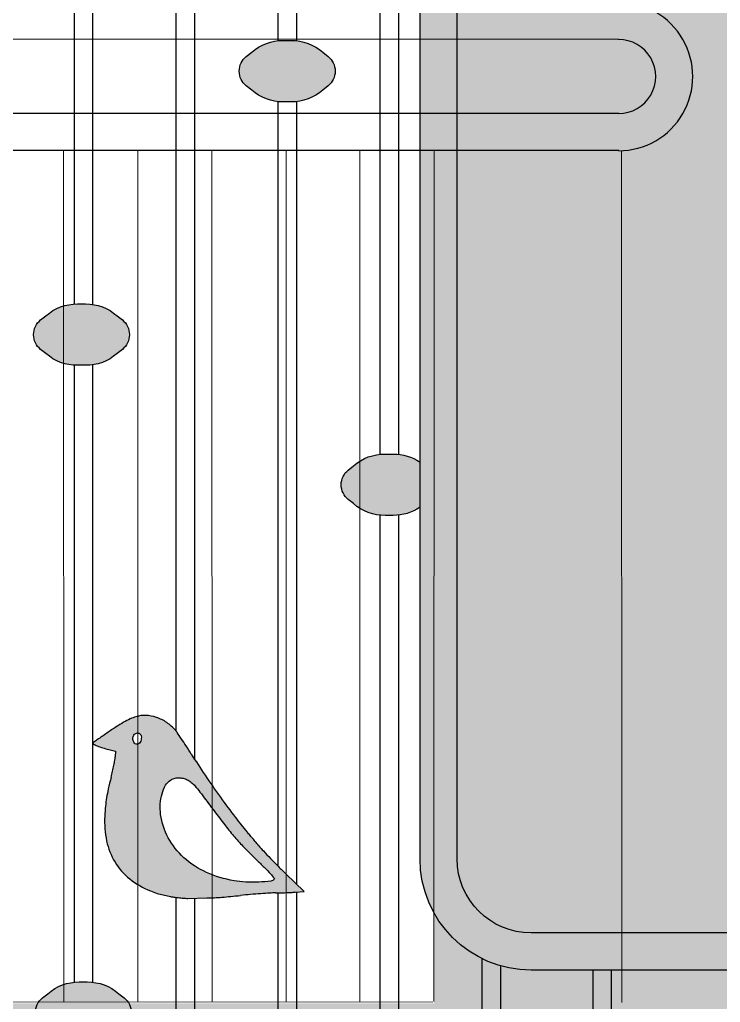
# Model space of a CAD drawing. Header units: millimetres. Extents: x 35877 to 3066687, y -650199 to -40525.
# Drawn here: x 147596.94 to 147615.84, y -179787.56 to -179761.06 of the extents above; entities that cross this region are included whole.
import ezdxf

# ---------------------------------------------------------------- set-up
doc = ezdxf.new("R2010")
doc.units = ezdxf.units.MM
doc.header["$MEASUREMENT"] = 0
for name, color, linetype, lineweight in [('A8_FURNITURE', 32, 'Continuous', 30), ('dim05', 1, 'Continuous', 13), ('Elevation 4.5', 206, 'Continuous', 5), ('FURNITURE', 32, 'Continuous', 9), ('NAME PLATE', 7, 'Continuous', 25)]:
    doc.layers.add(name, color=color, linetype=linetype, lineweight=lineweight)

msp = doc.modelspace()

# ---------------------------------------------------------------- hatches: boundary and pattern name
at = {"layer": 'dim05', "lineweight": 0, "true_color": 0xa47149, "transparency": 33554630}
h = msp.add_hatch(color=35, dxfattribs=at)
h.dxf.hatch_style = 1
h.paths.add_polyline_path([(147618.895087159, -179709.6314368185), (147572.9029963468, -179709.6314368185), (147572.9106457575, -179801.5907615923), (147618.9027365698, -179801.5907615923), (147618.9014972719, -179786.6922291036), (147612.9027365698, -179786.6922291036), (147612.9027365698, -179789.5907615923, -0.4142135623730951), (147609.9027365698, -179792.5907615923), (147581.9051832111, -179792.5907615923, -0.4142135623730951), (147578.9051832111, -179789.5907615923), (147578.9051832111, -179720.5966616372, -0.4142135623730951), (147581.9051832111, -179717.5966616372), (147609.9027365698, -179717.5966616372, -0.4142135623730951), (147612.9027365698, -179720.5966616372), (147612.9027365698, -179747.4923639864), (147618.8982365273, -179747.4923639864)])
h = msp.add_hatch(color=35, dxfattribs=at)
h.dxf.hatch_style = 1
h.paths.add_polyline_path([(147618.8982365273, -179747.4923639864), (147610.7360699031, -179747.4923639864, 0.4142135623730951), (147607.7360699031, -179750.4923639864), (147607.7360699031, -179783.6922291036, 0.4142135623730951), (147610.7360699031, -179786.6922291036), (147618.9014972719, -179786.6922291036), (147618.9014140893, -179785.6922291036), (147610.7360699031, -179785.6922291036, -0.4142135623730951), (147608.7360699031, -179783.6922291036), (147608.7360699031, -179750.4923639864, -0.4142135623730951), (147610.7360699031, -179748.4923639864), (147618.8983197099, -179748.4923639864)])
h = msp.add_hatch(color=35, dxfattribs=at)
h.dxf.hatch_style = 1
h.paths.add_polyline_path([(147618.8983197099, -179748.4923639864), (147610.7360699031, -179748.4923639864, 0.414213562373095), (147608.7360699031, -179750.4923639864), (147608.7360699031, -179783.6922291036, 0.4142135623730951), (147610.7360699031, -179785.6922291036), (147618.9014140893, -179785.6922291036)])
at = {"layer": 'Elevation 4.5', "lineweight": 0, "true_color": 0x000000, "transparency": 33554628}
h = msp.add_hatch(color=18, dxfattribs=at)
h.dxf.hatch_style = 1
h.paths.add_polyline_path([(147605.4464278751, -179762.4562580732, 0.2335693837455621), (147605.2563944854, -179762.056118107), (147605.1117248174, -179761.9418187247, 0.1866468864992518), (147604.2616520418, -179761.6253222348), (147604.0453188168, -179761.6253222348, 0.1866468864992447), (147603.1952460413, -179761.9418187247), (147603.0505763732, -179762.0561181071, 0.2294381312187929), (147602.8605429835, -179762.4484453945, 0.2335693837448415), (147603.0505763732, -179762.8485853606), (147603.1952460413, -179762.9628847429, 0.1866468864992493), (147604.0453188168, -179763.2793812329), (147604.2616520418, -179763.2793812329, 0.1866468864992456), (147605.1117248174, -179762.9628847429), (147605.2563944854, -179762.8485853607, 0.2294381312761698)])
h = msp.add_hatch(color=18, dxfattribs=at)
h.dxf.hatch_style = 1
h.paths.add_polyline_path([(147599.8982067251, -179769.5675061965, 0.2335693837455621), (147599.7081733354, -179769.1673662303), (147599.5635036674, -179769.053066848, 0.1866468864992518), (147598.7134308918, -179768.7365703581), (147598.4970976668, -179768.7365703581, 0.1866468864992447), (147597.6470248913, -179769.053066848), (147597.5023552232, -179769.1673662304, 0.2294381312187929), (147597.3123218335, -179769.5596935178, 0.2335693837448415), (147597.5023552232, -179769.9598334839), (147597.6470248913, -179770.0741328662, 0.1866468864992493), (147598.4970976668, -179770.3906293562), (147598.7134308918, -179770.3906293562, 0.1866468864992456), (147599.5635036674, -179770.0741328662), (147599.7081733354, -179769.959833484, 0.2294381312761698)])
h = msp.add_hatch(color=18, dxfattribs=at)
h.dxf.hatch_style = 1
h.paths.add_polyline_path([(147607.7360699031, -179772.9957666038, 0.1540341310282323), (147607.011616786, -179772.777183949), (147606.795283561, -179772.777183949, 0.1866468864992425), (147605.9452107854, -179773.093680439), (147605.8005411174, -179773.2079798213, 0.2294381312187928), (147605.6105077277, -179773.6003071087, 0.2335693837448415), (147605.8005411174, -179774.0004470749), (147605.9452107854, -179774.1147464572, 0.1866468864992494), (147606.795283561, -179774.4312429471), (147607.011616786, -179774.4312429471, 0.154034131035368), (147607.7360699031, -179774.2126602924)])
h = msp.add_hatch(color=18, dxfattribs=at)
h.dxf.hatch_style = 1
edge = h.paths.add_edge_path()
edge.add_arc((147582.3390888247, -179792.9566338483), 22.71277757108558, 32.16172456926157, 32.81148210288643)
edge.add_arc((147587.6192000131, -179789.5523365929), 16.43035654375045, 32.81148210665176, 33.63723764329593)
edge.add_arc((147586.6404979682, -179790.2035329196), 17.60590507442646, 33.63732160428831, 34.28730340976625)
edge.add_arc((147600.6293744334, -179780.6655100873), 0.674793347500813, 34.28730343310656, 41.16894355051372)
edge.add_arc((147600.2326578019, -179781.0124295898), 1.201801152872894, 41.16894354354579, 55.9920307366927)
edge.add_arc((147600.2542374927, -179780.9804459791), 1.163218327600577, 55.99203073469801, 71.17988011244289)
edge.add_arc((147600.2914737827, -179780.8711968961), 1.047797777297143, 71.1799864031716, 87.21540258183099)
edge.add_arc((147600.3053442802, -179780.5860227608), 0.7622865198643559, 87.21540257365744, 107.569980809068)
edge.add_arc((147600.4645509278, -179781.0888195609), 1.289687106465092, 107.5699808175182, 114.984230487483)
edge.add_arc((147601.0281212108, -179782.2982689023), 2.62399560651567, 114.984230472451, 119.3422138767468)
edge.add_arc((147601.6356721473, -179783.3790453467), 3.863832637452334, 119.3422138913767, 122.918402823684)
edge.add_arc((147604.2178772661, -179787.3677170553), 8.615388727239672, 122.9184028174024, 124.8820485785528)
edge.add_arc((147631.6966197136, -179826.7838826749), 56.66448235709579, 124.8820485660495, 125.0486099598604)
edge.add_arc((147618.2167045407, -179807.5672887782), 33.19140002734221, 125.0486100054601, 125.297528854635)
edge.add_arc((147638.8343266548, -179836.6892639928), 68.87298886579251, 125.2975288079876, 125.400118313947)
edge.add_arc((147599.0847037166, -179780.7563554533), 0.2543122433924807, 125.400118316436, 130.7660377782542)
edge.add_arc((147598.9298607776, -179780.5767530635), 0.01717651394238802, 130.7660378935498, 241.7913550572283)
edge.add_arc((147599.6082638818, -179779.3119948762), 1.452392192579913, 241.7913550735764, 246.6074439563219)
edge.add_arc((147599.6793870913, -179779.1475802334), 1.631530925651959, 246.6074439603124, 252.0734011422824)
edge.add_arc((147599.8440530659, -179778.6385726084), 2.166510967779784, 252.0734011402797, 256.4923487535344)
edge.add_line((147599.3380098084, -179780.7451551477), (147599.5223147656, -179780.7894288845))
edge.add_line((147599.5223147656, -179780.7894288845), (147599.5132655703, -179780.9444152757))
edge.add_arc((147598.7614573777, -179780.900519427), 0.7530885764697608, 350.1867725936558, 356.65846321495945, ccw=False)
edge.add_arc((147594.0695493857, -179780.0889706502), 5.514665208493895, 348.6954306194755, 350.18677260226514, ccw=False)
edge.add_arc((147593.4188643675, -179779.958903915), 6.178222552240888, 347.16117339176003, 348.6954936126226, ccw=False)
edge.add_arc((147593.1676782841, -179779.9016615389), 6.435848517784304, 345.672186875351, 347.1612144690426, ccw=False)
edge.add_arc((147611.0832620966, -179784.4775495615), 12.0548760364553, 165.6721868666316, 167.2040636775351)
edge.add_arc((147603.2204925153, -179782.6917585797), 3.991862026780903, 167.204063686911, 170.6969806769675)
edge.add_arc((147602.6074883778, -179782.5913377955), 3.370687006033028, 170.6970534266985, 174.5650807287393)
edge.add_arc((147605.7581793123, -179782.8911032534), 6.535606071972467, 174.565080738195, 176.9223248547493)
edge.add_arc((147601.834703061, -179782.6801485789), 2.606462683265474, 176.9223248525256, 191.7869719320551)
edge.add_arc((147601.0389100084, -179782.8462095713), 1.793527977553087, 191.7869719330732, 211.4585563509173)
edge.add_arc((147600.9740141157, -179782.8859132855), 1.717449979413286, 211.4585563533364, 231.6243327161126)
edge.add_arc((147601.3011190708, -179782.4728492986), 2.244346087587395, 231.6243327160234, 248.1267195580764)
edge.add_line((147600.4649765998, -179784.5556251217), (147600.6440906935, -179784.6275315167))
edge.add_line((147600.6440906935, -179784.6275315167), (147601.0033399951, -179784.7093312125))
edge.add_arc((147601.2983084324, -179783.1698644847), 1.567470632925063, 259.1533424034242, 262.434350220214)
edge.add_arc((147601.8413148649, -179779.0815252016), 5.691712875962254, 262.4343501949585, 263.6909855828025)
edge.add_arc((147601.9027611939, -179778.5257529866), 6.250871535311828, 263.6909856047576, 264.9343735003256)
edge.add_arc((147601.772339963, -179779.9970627493), 4.773792622310335, 264.9343735001598, 266.4562436123144)
edge.add_line((147601.4772680685, -179784.7617273312), (147601.9841078137, -179784.746013535))
edge.add_line((147601.9841078137, -179784.746013535), (147602.1100394404, -179784.746013535))
edge.add_arc((147602.11003944, -179783.6974372789), 1.048576256143861, 270.0000000222639, 274.4026507890214)
edge.add_arc((147599.9357407865, -179755.4569849288), 29.37260710579882, 274.4026507642312, 274.7970686569487)
edge.add_arc((147600.1393880585, -179757.8840953642), 26.9369681186945, 274.7971488530964, 275.310263421353)
edge.add_arc((147599.1582967935, -179747.3292365597), 37.53732586980061, 275.3103236337591, 275.7105061503938)
edge.add_arc((147604.8662440494, -179804.4095843679), 19.82770500941959, 94.91844812055871, 95.7105061553006, ccw=False)
edge.add_arc((147604.9468870481, -179805.3465209207), 20.76810566715427, 94.15348781103518, 94.9184901770812, ccw=False)
edge.add_arc((147604.7829089588, -179803.0883362137), 18.50397515314464, 93.39746178999599, 94.1535177038175, ccw=False)
edge.add_arc((147603.8734058745, -179787.7681939349), 3.156859616249403, 90.60034834854628, 93.39746178710669, ccw=False)
edge.add_arc((147603.7567963797, -179776.6396761469), 7.972269097740296, 270.6003483631366, 271.0369806123186)
edge.add_line((147603.9010764163, -179784.6106395666), (147604.6112688213, -179784.5748728418))
edge.add_arc((147620.7355562077, -179767.266548498), 23.65524752161354, 223.9404505925304, 227.0283183088817, ccw=False)
edge.add_arc((147615.243095959, -179772.5816435423), 16.01214733226215, 222.896776801858, 223.8834857300156, ccw=False)
edge.add_arc((147606.3482924281, -179780.8462726321), 3.870416654803198, 220.0632280018442, 222.8967767977496, ccw=False)
edge.add_arc((147527.7692068414, -179846.9298612388), 98.80242968147073, 40.06322799918034, 40.1516844981128)
edge.add_arc((147540.9807776518, -179835.7844254071), 81.51757089850346, 40.15175099837433, 40.25570186641909)
edge.add_arc((147544.2722353674, -179832.9975246831), 77.20474009557171, 40.25575072261492, 40.34538112926886)
edge.add_arc((147598.610018038, -179786.8416923351), 5.909891156234724, 40.3453811102247, 40.94446054311418)
edge.add_arc((147608.9483315418, -179777.8723128811), 7.776981894013973, 217.2227130501662, 220.944460562683, ccw=False)
edge.add_arc((147622.2815193484, -179767.7435392706), 24.52111375975269, 215.641396512841, 217.2227130518501, ccw=False)
edge.add_arc((147624.1744442761, -179766.386268413), 26.85035160999695, 214.0867432932073, 215.6413965111122, ccw=False)
edge.add_arc((147618.6591788776, -179770.1185230648), 20.19093142486694, 212.1617245665263, 214.0867432949394, ccw=False)
edge = h.paths.add_edge_path(flags=16)
edge.add_arc((147600.2168539211, -179780.4257781836), 0.2322651146118047, 204.4953488956486, 219.9434680252169, ccw=False)
edge.add_arc((147600.1648794275, -179780.4494592299), 0.1751499683182469, 171.290389192147, 204.4953488683468, ccw=False)
edge.add_arc((147600.1556585141, -179780.4480466488), 0.1658214834924032, 136.6978099472737, 171.2903892049318, ccw=False)
edge.add_arc((147600.1180271191, -179780.4125819003), 0.1141120038685766, 93.00279646678632, 136.6978099550661, ccw=False)
edge.add_arc((147600.117318799, -179780.3990789575), 0.1005904958060329, 45.000014898631775, 93.00279645580622, ccw=False)
edge.add_arc((147600.1207933246, -179780.395604468), 0.09567680006221069, 11.325878481928214, 45.00003095784922, ccw=False)
edge.add_arc((147599.9609101875, -179780.427627375), 0.2587353297781608, -4.7066212332899795, 11.325878482564974, ccw=False)
edge.add_arc((147599.9475572541, -179780.4265280105), 0.272133442740565, 339.6071331042216, 355.2933787699598, ccw=False)
edge.add_arc((147600.0820178953, -179780.4765144205), 0.1286820390840577, 312.14464819820995, 339.6071330874381, ccw=False)
edge.add_arc((147600.0721217511, -179780.4655792831), 0.1434302898713241, 290.55917258419873, 312.14464822246345, ccw=False)
edge.add_arc((147600.0985034156, -179780.5359187103), 0.06830621089635083, 252.9833380006609, 290.55917254643856, ccw=False)
edge.add_arc((147600.1030430586, -179780.5210856364), 0.08381841382622764, 219.9434680186553, 252.98333803240502, ccw=False)
edge = h.paths.add_edge_path(flags=16)
edge.add_arc((147601.1852822843, -179781.8356293822), 0.3224896342936749, 104.54598176385619, 123.51146245731499, ccw=False)
edge.add_arc((147601.2297702324, -179782.0070837588), 0.4996217341068242, 90.8832227233267, 104.5459817776453, ccw=False)
edge.add_arc((147601.2303531246, -179782.0448937273), 0.5374361954011544, 77.69642233482853, 90.88322270792588, ccw=False)
edge.add_arc((147601.2460243755, -179781.9730404377), 0.4638938039961975, 62.970975317138425, 77.69642235515062, ccw=False)
edge.add_arc((147601.1740165073, -179782.1141870289), 0.622347246046015, 51.14747338085027, 62.970975305511615, ccw=False)
edge.add_arc((147601.0622099273, -179782.2529856076), 0.8005767519077509, 41.35852815053022, 51.14747337910302, ccw=False)
edge.add_arc((147599.4105365687, -179783.7070081739), 3.00107817356593, 37.224918750188124, 41.3585281564371, ccw=False)
edge.add_arc((147547.9528802078, -179822.800780444), 67.62470719938264, 36.79428501611818, 37.22491874805053, ccw=False)
edge.add_arc((147636.5463207259, -179756.5382004969), 43.00768952093476, 216.7942850155055, 217.637653555101)
edge.add_arc((147608.3350464038, -179778.2933564895), 7.382378137841509, 217.6376535555531, 220.7440865039881)
edge.add_arc((147607.2334981413, -179779.2423131142), 5.928443046414641, 220.7440865036091, 224.3298438756137)
edge.add_arc((147617.7353425807, -179768.9833075948), 20.60958506176154, 224.3298438766727, 225.7480068876762)
edge.add_arc((147590.4095835403, -179797.0320317214), 18.5494245306522, 44.86726686309112, 45.748006887651115, ccw=False)
edge.add_arc((147599.8186443099, -179787.6664648993), 5.27372242245683, 42.62086097932121, 44.86726685715291, ccw=False)
edge.add_arc((147598.0375016579, -179789.3055067829), 7.694244565161012, 41.450303158881525, 42.62086099310898, ccw=False)
edge.add_arc((147603.7886624431, -179784.226195741), 0.02122358009796283, -32.61788156688658, 41.45030317844203, ccw=False)
edge.add_arc((147603.7009216663, -179784.1700445828), 0.125393616470867, 275.88485687641503, 327.3821184445491, ccw=False)
edge.add_arc((147603.1709256431, -179779.0280881723), 5.294591959775962, 272.4032081349221, 275.8848568685409, ccw=False)
edge.add_arc((147603.2247484764, -179780.3105457706), 4.011005426326134, 267.33728693384694, 272.40320813495885, ccw=False)
edge.add_arc((147603.163605064, -179781.6252713797), 2.694858799206424, 260.5119849194672, 267.33728693438877, ccw=False)
edge.add_arc((147603.2194800259, -179781.2909461833), 3.033820962743133, 245.8124506496482, 260.51198491980324, ccw=False)
edge.add_arc((147602.930424859, -179781.9344970848), 2.328334852051495, 227.8874133910659, 245.81245064905892, ccw=False)
edge.add_arc((147602.7324524447, -179782.1535007624), 2.033113430747092, 208.563410003735, 227.8874133889282, ccw=False)
edge.add_arc((147602.5510549902, -179782.252248869), 1.826579595609213, 187.620794974303, 208.563486297588, ccw=False)
edge.add_arc((147602.152741673, -179782.3055423576), 1.424716814798801, 176.1607285301803, 187.6207949680533, ccw=False)
edge.add_arc((147602.0395453121, -179782.297945931), 1.311265848237073, 163.965792939255, 176.1607285358748, ccw=False)
edge.add_arc((147601.7834930999, -179782.2243586732), 1.044849219870216, 150.4171642868732, 163.9657929342519, ccw=False)
edge.add_arc((147601.237415409, -179781.9143597154), 0.4169159444802546, 123.51146246436971, 150.4171642894861, ccw=False)
h = msp.add_hatch(color=18, dxfattribs=at)
h.dxf.hatch_style = 1
h.paths.add_polyline_path([(147599.9470042796, -179787.8444391133, 0.2335693837455621), (147599.7569708899, -179787.4442991471), (147599.6123012219, -179787.3299997649, 0.1866468864992518), (147598.7622284463, -179787.0135032749), (147598.5458952213, -179787.0135032749, 0.1866468864992447), (147597.6958224458, -179787.3299997649), (147597.5511527777, -179787.4442991472, 0.2294381312187929), (147597.361119388, -179787.8366264346, 0.2335693837448415), (147597.5511527777, -179788.2367664007), (147597.6958224458, -179788.351065783, 0.1866468864992493), (147598.5458952213, -179788.667562273), (147598.7622284463, -179788.667562273, 0.1866468864992456), (147599.6123012219, -179788.351065783), (147599.7569708899, -179788.2367664008, 0.2294381312761698)])
at = {"layer": 'NAME PLATE', "lineweight": 0, "true_color": 0x000000, "transparency": 33554687}
h = msp.add_hatch(color=18, dxfattribs=at)
h.dxf.hatch_style = 1
h.set_gradient(color1=(153, 155, 55), color2=(229, 232, 120), name='INVCYLINDER')
h.paths.add_polyline_path([(147613.1547618787, -179722.6648410555, 0.4109880837196706), (147608.1175643893, -179717.6828748545), (147608.1175643893, -179760.6289588093), (147613.1547618787, -179760.625309019)], flags=17)
h.paths.add_polyline_path([(147613.1549290966, -179764.6428467751, 0.9852287181319922), (147613.0925261053, -179760.6443848274), (147608.1175643893, -179760.6289588093), (147608.1175643893, -179787.5897181373), (147584.0554205827, -179787.5897181373), (147584.0554205827, -179717.6825714951, 0.4142438736979137), (147579.0727393104, -179722.6648410984), (147579.0254731785, -179787.6143749796, 0.4139882622943566), (147584.025471699, -179792.6182213986), (147608.0747855956, -179792.6367221513, 0.4196556007892562), (147613.1834233879, -179787.6094928638)])

# ---------------------------------------------------------------- linework, layer by layer
at = {"layer": 'A8_FURNITURE', "linetype": 'ByBlock', "transparency": 33554687}
for p, q in [((147590.0952705029, -179761.5940766179, 0.1018996002810582), (147613.0944422993, -179761.5774121621)), ((147613.0966633989, -179763.5900946099), (147590.0941625015, -179763.5940770008, 0.1018996002810582)), ((147613.0969417558, -179764.5900945711), (147590.0944408583, -179764.5940769621, 0.1018996002810582))]:
    msp.add_line(p, q, dxfattribs=at)
at = {"layer": 'A8_FURNITURE', "linetype": 'ByBlock', "lineweight": 15, "transparency": 33554687}
for p, q in [((147598.120405259, -179764.5954159778), (147598.1277930009, -179787.5526006709, -260.7256360141592)), ((147600.1204054914, -179764.5959726917), (147600.1277935066, -179787.5541392393, -260.7256360141592)), ((147602.1204049067, -179764.5935936609), (147602.1277940124, -179787.5556778077, -260.7256360141592)), ((147604.1241667168, -179764.5928177485, -175.1534234895995), (147604.1277945182, -179787.5572163761, -260.7256360141592)), ((147606.1129961428, -179787.55874356, -260.7256360141592), (147606.1144770536, -179764.5922137026, -175.1474777342335)), ((147613.1732277482, -179764.5949140603, -186.1737793479451), (147613.1833637218, -179787.5622071, -264.8738012990046)), ((147608.0856811329, -179787.5602611151, -260.7256360141592), (147584.056957566, -179787.541776202, -260.7256360141592))]:
    msp.add_line(p, q, dxfattribs=at)
msp.add_lwpolyline([(147608.1129961428, -179787.5401350453), (147608.1144762704, -179764.5916067162)], dxfattribs=at)
at = {"layer": 'A8_FURNITURE', "linetype": 'ByBlock', "transparency": 33554687}
for radius in [1.999999924652877, 0.9999999246528772]:
    msp.add_arc((147613.0936126548, -179762.5964994048), radius, 269.9840513279892, 90, dxfattribs=at)
at = {"layer": 'Elevation 4.5', "color": 18, "lineweight": 30, "true_color": 0x000000, "transparency": 33554687}
for p, q in [((147603.9036540603, -179738.6239448301), (147603.9036540603, -179761.6311120792)), ((147604.4036540603, -179738.6456294371), (147604.4036540603, -179761.6311120792)), ((147601.653857947, -179754.0991208745), (147601.6538579471, -179763.5269987403)), ((147601.153857947, -179754.3622131365), (147601.153857947, -179763.5663685438)), ((147606.6534501735, -179757.6979032322), (147606.6534501735, -179772.7834084015)), ((147607.1534501735, -179757.6979032322), (147607.1534501735, -179772.7834084014)), ((147598.4040618338, -179760.8756269368), (147598.4040618338, -179768.732941037)), ((147598.9040618338, -179760.7637821719), (147598.9040618338, -179768.7428232874)), ((147603.9036540603, -179763.2727221724), (147603.9036540603, -179783.8871350035)), ((147604.4036540603, -179763.2727221724), (147604.4036540603, -179784.374390518)), ((147601.153857947, -179763.5663685438), (147601.153857947, -179780.2409360587)), ((147601.6538579471, -179763.5269987403), (147601.653857947, -179781.0039615885)), ((147598.4040618338, -179770.3824908708), (147598.4040618338, -179785.7612486928)), ((147598.9040618338, -179770.3726086204), (147598.9040618338, -179785.7513664423)), ((147606.6534501735, -179774.4250184947), (147606.6534501735, -179788.4354636395)), ((147607.1534501735, -179774.4250184947), (147607.1534501735, -179788.4354636394)), ((147599.3380094038, -179780.7451550505), (147599.5223147656, -179780.7894288845)), ((147599.5223147656, -179780.7894288845), (147599.5132656094, -179780.9444146072)), ((147604.6112688213, -179784.5748728418), (147604.1204800984, -179784.1009447684)), ((147600.4649781089, -179784.5556257275), (147600.6440906935, -179784.6275315167)), ((147604.3706088038, -179784.5916728022), (147604.6112688213, -179784.5748728418)), ((147600.6440906935, -179784.6275315167), (147601.0033399951, -179784.7093312125)), ((147601.1538579471, -179784.7315693119), (147601.153857947, -179792.078230185)), ((147601.4772680685, -179784.7617273312), (147601.9841078137, -179784.746013535)), ((147601.653857947, -179784.7729217371), (147601.653857947, -179792.0907615923)), ((147601.9841078137, -179784.746013535), (147602.1100404816, -179784.746013535)), ((147603.9036540603, -179784.6105924925), (147603.9036540603, -179792.078230185)), ((147604.4036540603, -179784.5893659836), (147604.4036540603, -179792.0907615923)), ((147598.4040618338, -179785.7612486928), (147598.4040618338, -179787.0197277273)), ((147598.9040618338, -179785.7513664423), (147598.9040618338, -179787.0197277273)), ((147609.4032462867, -179786.3799011832), (147609.4032462867, -179792.078230185)), ((147609.9032462867, -179786.5743125208), (147609.9032462867, -179792.0907615923))]:
    msp.add_line(p, q, dxfattribs=at)
for points in [[(147612.4027365698, -179747.4923639864), (147612.4027365698, -179720.5966616372, 0.4142135623730951), (147609.9027365698, -179718.0966616372), (147581.9051832111, -179718.0966616372, 0.4142135623730951), (147579.4051832111, -179720.5966616372), (147579.4051832111, -179789.5907615923, 0.4142135623730951), (147581.9051832111, -179792.0907615923), (147609.9027365698, -179792.0907615923, 0.4142135623730951), (147612.4027365698, -179789.5907615923), (147612.4027365698, -179786.6922291036)], [(147607.7360699031, -179774.2126602923, -0.1540341310315644), (147607.011616786, -179774.4312429471), (147606.795283561, -179774.4312429471, -0.1866468864992491), (147605.9452107854, -179774.1147464572), (147605.8005411174, -179774.0004470749, -0.2294381312374742), (147605.6105077277, -179773.6081197874), (147605.6105077277, -179773.6003071087, -0.2294381312374741), (147605.8005411174, -179773.2079798213), (147605.9452107854, -179773.093680439, -0.1866468864992491), (147606.795283561, -179772.777183949), (147607.011616786, -179772.777183949, -0.1540341310319655), (147607.7360699031, -179772.9957666038)]]:
    msp.add_lwpolyline(points, format="xyb", dxfattribs=at)
for points in [[(147605.4465965061, -179762.4480107864), (147605.4465965061, -179762.4558234651, -0.2294381312374742), (147605.2565631164, -179762.8481507526), (147605.1118934483, -179762.9624501349, -0.1866468864992491), (147604.2618206728, -179763.2789466248), (147604.0454874478, -179763.2789466248, -0.1866468864992491), (147603.1954146722, -179762.9624501349), (147603.0507450042, -179762.8481507526, -0.2294381312374742), (147602.8607116145, -179762.4558234651), (147602.8607116145, -179762.4480107864, -0.2294381312374741), (147603.0507450042, -179762.055683499), (147603.1954146722, -179761.9413841167, -0.1866468864992491), (147604.0454874478, -179761.6248876267), (147604.2618206728, -179761.6248876267, -0.1866468864992491), (147605.1118934483, -179761.9413841167), (147605.2565631164, -179762.055683499, -0.2294381312374741)], [(147599.8979669329, -179769.5538096146), (147599.8979669329, -179769.5616222933, -0.2294381312374742), (147599.7079335432, -179769.9539495807), (147599.5632638751, -179770.068248963, -0.1866468864992491), (147598.7131910996, -179770.384745453), (147598.4968578746, -179770.384745453, -0.1866468864992491), (147597.646785099, -179770.068248963), (147597.502115431, -179769.9539495807, -0.2294381312374742), (147597.3120820413, -179769.5616222933), (147597.3120820413, -179769.5538096146, -0.2294381312374741), (147597.502115431, -179769.1614823271), (147597.646785099, -179769.0471829448, -0.1866468864992491), (147598.4968578746, -179768.7306864549), (147598.7131910996, -179768.7306864549, -0.1866468864992491), (147599.5632638751, -179769.0471829448), (147599.7079335432, -179769.1614823271, -0.2294381312374741)], [(147600.1884470022, -179780.3279507173, -0.147998), (147600.2146069366, -179780.3768146764, -0.070065), (147600.2187733963, -179780.448853218, -0.06855499999999999), (147600.2026349342, -179780.5213541028, -0.120405), (147600.1683641684, -179780.5719260986, -0.09446399999999999), (147600.1224908008, -179780.5998745059, -0.16544), (147600.0785137511, -179780.6012344952, -0.145171), (147600.0387813328, -179780.574899734, -0.06750700000000001), (147600.0054940204, -179780.5220801869, -0.145904), (147599.9917488951, -179780.4229388573, -0.152099), (147600.0349827203, -179780.3343183886, -0.193), (147600.1120498757, -179780.2986265494, -0.212568)], [(147601.4568367396, -179781.5598145812, -0.051635), (147601.564424705, -179781.6295247405, -0.042739), (147601.6631146708, -179781.7239897428, -0.018038), (147601.800194285, -179781.8915175506, -0.001879), (147602.1061441346, -179782.2973851557, 0.00368), (147602.4890350484, -179782.8015333054, 0.013555), (147602.7419236213, -179783.1117052223, 0.015647), (147602.9927163526, -179783.3850425014, 0.006188), (147603.3536629222, -179783.7454987134, -0.003843), (147603.5563651714, -179783.9460360328, -0.009801), (147603.6993070389, -179784.0953859344, -0.005108), (147603.8045701501, -179784.2121463564, -0.334926), (147603.806538742, -179784.2376359459, -0.228559), (147603.7137781693, -179784.2947773747, -0.015192), (147603.3929516648, -179784.3180228095, -0.022109), (147603.0384086007, -179784.3172204493, -0.029789), (147602.7193865773, -179784.2832657145, -0.06422699999999999), (147601.9764524535, -179784.0584273645, -0.078375), (147601.3690546497, -179783.6617105206, -0.084521), (147600.9467694126, -179783.1255534005, -0.091628), (147600.7406090156, -179782.4944851011, -0.050044), (147600.7312213957, -179782.2101583778, -0.053263), (147600.7792916832, -179781.9357596315, -0.059186), (147600.8748474047, -179781.7085361332, -0.11794), (147601.0072336564, -179781.5667460425, -0.082944), (147601.1042883335, -179781.5234763041, -0.059685), (147601.2220688856, -179781.5075213839, -0.057602), (147601.3448765508, -179781.5198013078, -0.06434)], [(147599.9470042796, -179787.8366264346), (147599.9470042796, -179787.8444391132, -0.2294381312374742), (147599.7569708899, -179788.2367664007), (147599.6123012219, -179788.351065783, -0.1866468864992491), (147598.7622284463, -179788.667562273), (147598.5458952213, -179788.667562273, -0.1866468864992491), (147597.6958224457, -179788.351065783), (147597.5511527777, -179788.2367664007, -0.2294381312374742), (147597.361119388, -179787.8444391133), (147597.361119388, -179787.8366264346, -0.2294381312374741), (147597.5511527777, -179787.4442991471), (147597.6958224457, -179787.3299997648, -0.1866468864992491), (147598.5458952213, -179787.0135032749), (147598.7622284463, -179787.0135032749, -0.1866468864992491), (147599.6123012219, -179787.3299997648), (147599.7569708899, -179787.4442991471, -0.2294381312374741)]]:
    msp.add_lwpolyline(points, format="xyb", close=True, dxfattribs=at)
for centre, radius, start, end in [((147601.6356721472, -179783.3790453472), 3.863832637864203, 119.3423003619408, 122.9184126580649), ((147601.028121211, -179782.2982689016), 2.623995605995932, 114.9842620505962, 119.3423412243183), ((147600.4645509276, -179781.0888195609), 1.289687106467398, 107.570058227055, 114.9842947078556), ((147600.3053442802, -179780.5860227609), 0.7622865199143046, 87.21550114132543, 107.5701117891655), ((147600.2914737827, -179780.8711968962), 1.04779777737952, 71.17894093709971, 87.21547428581611), ((147600.2542374927, -179780.9804459792), 1.163218327678083, 55.99033052553902, 71.17893838429171), ((147600.2326578019, -179781.0124295897), 1.201801152876731, 41.16895437226041, 55.99038510698875), ((147631.6966197208, -179826.783882665), 56.66448235315305, 124.8820412123029, 125.0486573099175), ((147604.2178772653, -179787.3677170551), 8.615388726649833, 122.9184072270355, 124.8820001330462), ((147600.6293744333, -179780.6655100873), 0.6747933476355904, 34.28728766469945, 41.16896283715685), ((147586.6404979712, -179790.2035329224), 17.60590507348274, 33.63963304974449, 34.28730281757505), ((147598.9298607776, -179780.5767530635), 0.01717651394821247, 130.7660965104147, 241.7913230660672), ((147599.0847037167, -179780.7563554535), 0.2543122435719983, 125.4002412998834, 130.7660417286933), ((147599.6082638817, -179779.3119948763), 1.452392192378978, 241.7913546969737, 246.6073872706736), ((147638.8343266529, -179836.6892639859), 68.87298885913003, 125.2974447403917, 125.4001187704238), ((147618.2167045243, -179807.5672887894), 33.19140002708405, 125.0486907877707, 125.2973543724523), ((147587.6192000129, -179789.552336592), 16.43035654344781, 32.81145026824028, 33.63971445101958), ((147599.6793870912, -179779.1475802329), 1.631530926074752, 246.6073935026667, 252.0732910358252), ((147599.8440530658, -179778.6385726086), 2.166510967498774, 252.0733182190897, 256.4923377517696), ((147582.339088824, -179792.9566338483), 22.7127775716815, 32.16172667348426, 32.8114590732156), ((147618.659178878, -179770.1185230653), 20.19093142500675, 212.1617221963814, 214.0865859447735), ((147594.0695493848, -179780.0889706502), 5.514665209368815, 348.6964097871125, 350.1867665950332), ((147598.7614573777, -179780.9005194269), 0.7530885764547112, 350.1867285793644, 356.6585141558094), ((147593.1676782847, -179779.9016615385), 6.435848517269968, 345.6721553977517, 347.1611371658562), ((147593.4188643679, -179779.9589039142), 6.178222552010446, 347.161092860886, 348.6963676043107), ((147611.0832620971, -179784.4775495599), 12.05487603655545, 165.6722036769508, 167.2040408262525), ((147624.1744442763, -179766.3862684119), 26.85035161077118, 214.0866249709603, 215.6411502206613), ((147603.220492515, -179782.69175858), 3.991862026580391, 167.2039946496221, 170.6960167389348), ((147602.6074883782, -179782.591337795), 3.370687006320364, 170.6959118642012, 174.5650719962682), ((147622.2815193482, -179767.7435392711), 24.5211137593664, 215.6411268245673, 217.2226944170249), ((147605.7581793123, -179782.8911032531), 6.535606071959995, 174.5650762340504, 176.9223706527605), ((147601.8347030608, -179782.6801485789), 2.606462683102706, 176.9224396811572, 191.787004592849), ((147608.9483315419, -179777.8723128806), 7.776981894470183, 217.2226542962441, 220.9444901039464), ((147598.6100180387, -179786.8416923352), 5.909891155698539, 40.34533837242018, 40.94442167811344), ((147601.0389100084, -179782.8462095713), 1.793527977537208, 191.7870193976385, 211.457263435602), ((147544.2722353583, -179832.9975246806), 77.20474010099319, 40.25393379182165, 40.34537785101256), ((147540.9807776498, -179835.7844254119), 81.51757090312233, 40.15176540673558, 40.25398107157797), ((147527.7692068343, -179846.9298612516), 98.8024296951526, 40.06323170780017, 40.15169638766466), ((147606.3482924282, -179780.8462726317), 3.870416655076666, 220.0631333865117, 222.8968382302371), ((147615.2430959602, -179772.5816435445), 16.01214733164903, 222.896791642502, 223.8834188702524), ((147600.9740141158, -179782.8859132855), 1.717449979410189, 211.4572061628536, 231.624669425952), ((147616.510521002, -179771.3627003983), 17.77060933858912, 223.8833701468437, 224.8626636515203), ((147614.2167107175, -179773.6455414549), 14.53441884502409, 224.8626611529595, 226.0012335160836), ((147601.3011190708, -179782.4728492987), 2.244346087537092, 231.6245903782496, 248.1267610720835), ((147601.2983084327, -179783.169864485), 1.567470632715429, 259.1533423915507, 262.43433292887), ((147601.8413148636, -179779.0815252014), 5.691712876012644, 262.4343454510069, 263.6911730712479), ((147601.902761195, -179778.5257529875), 6.250871534586711, 263.6911562976185, 264.9344625167734), ((147601.7723399628, -179779.9970627502), 4.773792621397258, 264.934490073543, 266.4562436128343), ((147602.1100394403, -179783.6974372793), 1.048576255737577, 270.0000568976769, 274.4025813558492), ((147599.9357407837, -179755.4569849291), 29.37260710572787, 274.4026482911951, 274.7970720492501), ((147600.1393880582, -179757.8840953608), 26.93696812207203, 274.7971525442723, 275.3102926893719), ((147599.1582967902, -179747.329236561), 37.53732586885415, 275.3103446406365, 275.7104979593785), ((147604.8662440489, -179804.4095843677), 19.8277050092522, 94.91846796861732, 95.71052167073483), ((147604.9468870474, -179805.346520921), 20.7681056674129, 94.15349871873738, 94.9185091246277), ((147604.7829089594, -179803.0883362146), 18.50397515404232, 93.39745758670259, 94.15352995009712), ((147603.8734058745, -179787.7681939353), 3.156859616601853, 90.60039606350583, 93.39743714020844), ((147603.7567963806, -179776.6396761478), 7.972269096788517, 270.6003294621767, 271.5234740689025), ((147603.6070106817, -179771.007872075), 13.60606469751603, 271.5234857007036, 272.1420494343353), ((147603.6263134246, -179771.5244230478), 13.08915319337521, 272.142127904552, 272.7650460839433), ((147604.0032843006, -179779.3297604088), 5.274717938023607, 272.7650550723715, 273.9932356462554)]:
    msp.add_arc(centre, radius, start, end, dxfattribs=at)
at = {"layer": 'FURNITURE', "lineweight": 30, "transparency": 33554687}
for points in [[(147612.9027365698, -179747.4923639864), (147612.9027365698, -179720.5966616372, 0.414213562373095), (147609.9027365698, -179717.5966616372), (147581.9051832111, -179717.5966616372, 0.414213562373095), (147578.9051832111, -179720.5966616372), (147578.9051832111, -179789.5907615923, 0.414213562373095), (147581.9051832111, -179792.5907615923), (147609.9027365698, -179792.5907615923, 0.414213562373095), (147612.9027365698, -179789.5907615923), (147612.9027365698, -179786.6922291036)], [(147618.9027365698, -179786.6922291036), (147610.7360699031, -179786.6922291036, -0.4142135623730951), (147607.7360699031, -179783.6922291036), (147607.7360699031, -179750.4923639864, -0.4142135623730951), (147610.7360699031, -179747.4923639864), (147618.9027365698, -179747.4923639864)], [(147618.9027365698, -179785.6922291036), (147610.7360699031, -179785.6922291036, -0.4142135623730951), (147608.7360699031, -179783.6922291036), (147608.7360699031, -179750.4923639864, -0.4142135623730951), (147610.7360699031, -179748.4923639864), (147618.9027365698, -179748.4923639864)]]:
    msp.add_lwpolyline(points, format="xyb", dxfattribs=at)

doc.saveas('drawing.dxf')
